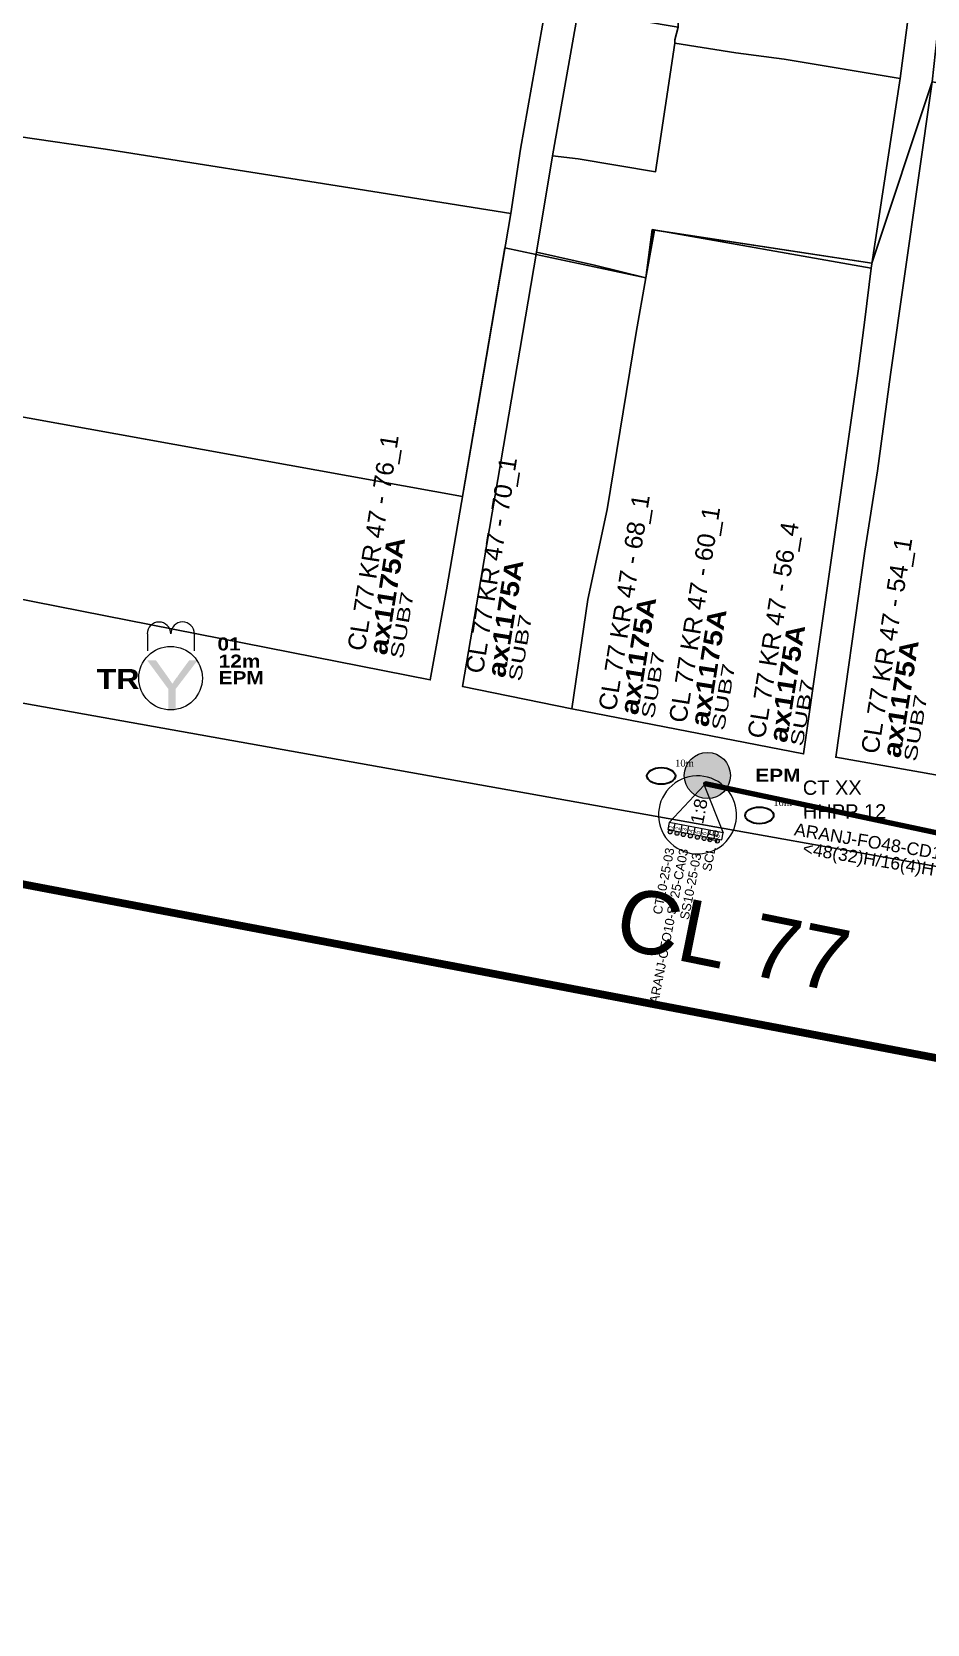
# Model space of a CAD drawing. Header units: inches. Extents: x -75.59 to -67.86, y 4.63 to 13.89.
# Drawn here: x -75.5570538 to -75.5567756, y 6.2703175 to 6.2708125 of the extents above; entities that cross this region are included whole.
import ezdxf
from ezdxf.enums import TextEntityAlignment as Align

# ---------------------------------------------------------------- set-up
doc = ezdxf.new("R2010")
doc.units = ezdxf.units.IN
doc.header["$MEASUREMENT"] = 0
doc.linetypes.add('DASHED', pattern=[0.75, 0.5, -0.25])
for name, color, linetype, lineweight in [('CB 48 H AER', 1, 'DASHED', 0), ('CTO POSTE', 10, 'Continuous', 0), ('POSTE EPM', 1, 'Continuous', 20)]:
    doc.layers.add(name, color=color, linetype=linetype, lineweight=lineweight)
for name, color, linetype in [('COBERTURA CTO', 30, 'Continuous'), ('COBERTURA EMPALME', 2, 'Continuous'), ('MALLA VIAL', 250, 'Continuous'), ('MANZANAS', 250, 'Continuous'), ('MARQUILLA F.O 48', 1, 'Continuous'), ('PLACA ZONA ABIERTA', 9, 'Continuous'), ('PREDIOS', 250, 'Continuous'), ('RESERVA F.O 48', 1, 'Continuous')]:
    doc.layers.add(name, color=color, linetype=linetype)
doc.styles.add('ARIAL', font='arial.ttf')
doc.styles.add('ARIAL_BLACK', font='')
doc.styles.add('BOOK', font='BOOKOS.TTF')
doc.styles.add('Legend', font='calibri.ttf')
doc.styles.get("Standard").update_dxf_attribs({"font": 'arial.ttf'})
doc.styles.add('TXT CTO Y SS', font='arial.ttf', dxfattribs={"height": 0.5})
doc.styles.get('ARIAL_BLACK').set_extended_font_data('Arial Black', bold=True)

# ---------------------------------------------------------------- blocks, each defined once
blk = doc.blocks.new('POSTE EPM')
at = {"layer": 'POSTE EPM'}
h = blk.add_hatch(color=256, dxfattribs=at)
h.dxf.hatch_style = 1
h.paths.add_polyline_path([(-0.717, -0.002, 1), (0.718, -0.002, 1)])
blk.add_circle((0.001, -0.002), 0.717, dxfattribs=at)
at = {"layer": 'POSTE EPM', "color": 251, "true_color": 0x545454, "insert": (1.494, 0.211), "char_height": 0.4045, "attachment_point": 1, "style": 'ARIAL_BLACK'}
blk.add_mtext_dynamic_manual_height_columns('EPM', width=1.33938, gutter_width=1, heights=[0], dxfattribs=at)
at = {"layer": 'POSTE EPM', "color": 251, "true_color": 0x545454, "style": 'ARIAL_BLACK'}
for tag, p in [('NO_POSTE', (1.457, 0.854)), ('ALTURA(m)', (1.496, 0.321))]:
    blk.add_attdef(tag, p, '', height=0.405, dxfattribs=at)
at = {"layer": 'POSTE EPM', "color": 251, "true_color": 0x545454, "flags": 1}
for tag, p in [('VANO', (1.489, -0.753)), ('PRIMARIA', (1.489, -1.185)), ('TRANSFORMADOR', (1.494, -1.577)), ('SECUNDARIA', (1.489, -1.97)), ('FIBRA_OPTICA', (1.489, -2.755)), ('ILUMINARIA', (1.494, -2.363)), ('TELEVISION', (1.489, -3.148)), ('DISTANCIA(m)', (1.489, -3.54)), ('TELEFONIA', (1.489, -3.947)), ('ATRIBUTO1', (1.489, -4.732)), ('DIRECCION', (1.489, -4.34)), ('ATRIBUTO2', (1.489, -5.125)), ('ATRIBUTO3', (1.489, -5.517))]:
    blk.add_attdef(tag, p, '', height=0.328, dxfattribs=at)
blk = doc.blocks.new('POSTE EPM TR')
at = {"layer": 'POSTE EPM'}
blk.add_hatch(color=256, dxfattribs=at).paths.add_polyline_path([(-0.067, -1.007), (-0.067, -0.348), (-0.726, 0.547), (-0.453, 0.547), (-0.117, 0.074), (-0.105, 0.062), (-0.092, 0.037), (-0.08, 0.024), (-0.067, 0), (-0.055, -0.013), (-0.042, -0.038), (-0.03, -0.05), (-0.018, -0.075), (-0.005, -0.087), (0.007, -0.1), (0.02, -0.125), (0.032, -0.137), (0.045, -0.162), (0.057, -0.174), (0.057, -0.187), (0.069, -0.162), (0.082, -0.15), (0.094, -0.137), (0.094, -0.112), (0.107, -0.1), (0.119, -0.087), (0.132, -0.063), (0.144, -0.05), (0.156, -0.025), (0.169, -0.013), (0.181, 0.012), (0.206, 0.024), (0.219, 0.049), (0.231, 0.074), (0.243, 0.087), (0.243, 0.087), (0.579, 0.547), (0.84, 0.547), (0.156, -0.348), (0.156, -1.007)])
at = {"layer": 'POSTE EPM', "lineweight": 0}
blk.add_lwpolyline([(0.741, 1.373, 0.999938), (0.007, 1.373, 0.999938), (-0.726, 1.373)], format="xyb", dxfattribs=at)
for points in [[(-0.714, 1.367), (-0.714, 0.845)], [(0.741, 0.845), (0.741, 1.367)]]:
    blk.add_lwpolyline(points, dxfattribs=at)
blk.add_circle((0.001, -0.007), 0.988, dxfattribs=at)
at = {"layer": 'POSTE EPM', "insert": (-2.297, 0.279), "char_height": 0.625, "attachment_point": 1, "style": 'ARIAL_BLACK'}
blk.add_mtext_dynamic_manual_height_columns('TR', width=1.33938, gutter_width=1, heights=[0], dxfattribs=at)
at = {"layer": 'POSTE EPM', "color": 251, "true_color": 0x545454, "insert": (1.494, 0.211), "char_height": 0.4045, "attachment_point": 1, "style": 'ARIAL_BLACK'}
blk.add_mtext_dynamic_manual_height_columns('EPM', width=1.33938, gutter_width=1, heights=[0], dxfattribs=at)
at = {"layer": 'POSTE EPM', "color": 251, "true_color": 0x545454, "style": 'ARIAL_BLACK'}
for tag, p in [('NO_POSTE', (1.457, 0.854)), ('ALTURA(m)', (1.496, 0.321))]:
    blk.add_attdef(tag, p, '', height=0.405, dxfattribs=at)
at = {"layer": 'POSTE EPM', "color": 251, "true_color": 0x545454, "flags": 1}
for tag, p in [('PRIMARIA', (1.489, -1.185)), ('TRANSFORMADOR', (1.494, -1.577)), ('SECUNDARIA', (1.489, -1.97)), ('FIBRA_OPTICA', (1.489, -2.755)), ('ILUMINARIA', (1.494, -2.363)), ('TELEVISION', (1.489, -3.148)), ('DISTANCIA(m)', (1.489, -3.54)), ('TELEFONIA', (1.509, -3.931)), ('ATRIBUTO1', (1.489, -4.709)), ('DIRECCION', (1.509, -4.323)), ('ATRIBUTO2', (1.489, -5.102)), ('ATRIBUTO3', (1.489, -5.494))]:
    blk.add_attdef(tag, p, '', height=0.328, dxfattribs=at)
blk = doc.blocks.new('PLACAS ZONA ABIERTA')
at = {"style": 'Legend'}
blk.add_text('CL 82 KR 79 - 03_3', height=0.00001, rotation=318.53168, dxfattribs=at).set_placement((-0.373, -0.08))
blk.add_attdef('NOMBRE_PREDIO', (0, 1.268), '', height=1.033, dxfattribs=at)
blk.add_attdef('DIRECCION_HHPP', (0, 0), '', height=1)
at = {"color": 215, "true_color": 0xa953a0, "style": 'ARIAL_BLACK'}
blk.add_attdef('CTO_ASOCIADA', (-0.028, -1.264), '', height=1.033, dxfattribs=at)
at = {"color": 4, "width": 0.560951}
blk.add_attdef('SUBCLUSTER', text='', height=0.723, rotation=359.33187, dxfattribs=at).set_placement((-0.09, -2.181), (3.72, -2.226), align=Align.FIT)
at = {"color": 1, "flags": 1}
for tag, rotation, width, p, p2 in [('ATRIBUTO1', 359.56179, 0.571131, (4.312, -2.2), (7.55, -2.225)), ('ATRIBUTO3', 359.66103, 0.560841, (0.026, -3.108), (3.205, -3.127))]:
    blk.add_attdef(tag, text='', height=0.723, rotation=rotation, dxfattribs=dict(at, width=width)).set_placement(p, p2, align=Align.FIT)
at = {"color": 1, "width": 0.560951, "flags": 1}
blk.add_attdef('ATRIBUTO2', (7.891, -2.25), '', height=0.723, rotation=359.33187, dxfattribs=at)
blk = doc.blocks.new('*U355')
at = {"layer": 'CTO POSTE', "lineweight": 0}
h = blk.add_hatch(color=1, dxfattribs=at)
h.dxf.hatch_style = 1
edge = h.paths.add_edge_path()
edge.add_arc((0, 0.001), 0.0406, -92.0798, 267.9202, ccw=False)
h = blk.add_hatch(color=256, dxfattribs=at)
h.dxf.hatch_style = 1
edge = h.paths.add_edge_path()
edge.add_arc((-0.575, -1.144), 0.0427, -92.0798, 267.9202, ccw=False)
edge = h.paths.add_edge_path()
edge.add_arc((-0.425, -1.15), 0.0427, -92.0798, 267.9202, ccw=False)
edge = h.paths.add_edge_path()
edge.add_arc((-0.286, -1.155), 0.0427, -92.0798, 267.9202, ccw=False)
edge = h.paths.add_edge_path()
edge.add_arc((-0.132, -1.161), 0.0427, -92.0798, 267.9202, ccw=False)
edge = h.paths.add_edge_path()
edge.add_arc((0.021, -1.166), 0.0427, -92.0798, 267.9202, ccw=False)
edge = h.paths.add_edge_path()
edge.add_arc((0.168, -1.171), 0.0427, -92.0798, 267.9202, ccw=False)
edge = h.paths.add_edge_path()
edge.add_arc((0.294, -1.176), 0.0427, -92.0798, 267.9202, ccw=False)
edge = h.paths.add_edge_path()
edge.add_arc((0.458, -1.182), 0.0427, -92.0798, 267.9202, ccw=False)
at = {"layer": 'CTO POSTE', "color": 1, "lineweight": 0}
for p, q in [((-0.004, -0.037), (-0.629, -0.943)), ((-0.004, -0.037), (0.553, -0.986)), ((-0.629, -0.943), (-0.635, -1.1)), ((0.553, -0.986), (-0.629, -0.943)), ((-0.506, -0.948), (-0.512, -1.104)), ((-0.35, -0.953), (-0.356, -1.11)), ((-0.204, -0.959), (-0.209, -1.115)), ((-0.064, -0.964), (-0.07, -1.12)), ((0.085, -0.969), (0.08, -1.125)), ((0.238, -0.975), (0.232, -1.131)), ((0.381, -0.98), (0.375, -1.136)), ((0.547, -1.142), (0.553, -0.986)), ((-0.635, -1.1), (0.547, -1.142)), ((-0.512, -1.104), (-0.635, -1.1))]:
    blk.add_line(p, q, dxfattribs=at)
for centre in [(-0.575, -1.144), (-0.425, -1.15), (-0.286, -1.155), (-0.132, -1.161), (0.022, -1.166), (0.168, -1.171), (0.294, -1.176), (0.458, -1.182)]:
    blk.add_circle(centre, 0.0427, dxfattribs=at)
at = {"layer": 'CTO POSTE', "color": 2, "lineweight": 0, "true_color": 0xf1eb1f, "extrusion": (0, 0, -1)}
blk.add_ellipse((-0.049, -0.689), major_axis=(-0.693, 0.474), ratio=1, start_param=4.159629210123316, end_param=10.4428145173029, dxfattribs=at)
at = {"layer": 'CTO POSTE', "lineweight": 0, "attachment_point": 3, "rotation": 87.9202}
for s, width, heights, insert, char_height in [('1:8', 18.56063, [0], (-0.16, -0.33), 0.2799), ('\\pxsm0.95;1\\P2\\P3\\P4\\P5\\P6\\P7\\P8', 27.14383, [118.292], (-0.616, -0.998), 0.09172)]:
    blk.add_mtext_dynamic_manual_height_columns(s, width=width, gutter_width=10.755, heights=heights, dxfattribs=dict(at, insert=insert, char_height=char_height))
at = {"layer": 'CTO POSTE', "color": 5, "lineweight": 0, "style": 'TXT CTO Y SS'}
blk.add_attdef('SUBCLUSTER', (0.426, -1.858), '', height=0.195, rotation=87.7959, dxfattribs=at)
at = {"layer": 'CTO POSTE', "color": 5, "lineweight": 0, "style": 'TXT CTO Y SS', "flags": 1}
for tag, p in [('ATRIBUTO1', (0.742, -1.905)), ('ATRIBUTO2', (1.008, -1.915)), ('ATRIBUTO3', (1.27, -1.925))]:
    blk.add_attdef(tag, p, '', height=0.195, rotation=87.7959, dxfattribs=at)
at = {"layer": 'CTO POSTE', "lineweight": 0, "style": 'TXT CTO Y SS'}
for tag, p in [('NAMECTO', (-0.482, -2.939)), ('SSNAME', (0.109, -2.961)), ('OSPCTONAME', (-0.26, -4.846))]:
    blk.add_attdef(tag, p, '', height=0.195, rotation=87.7959, dxfattribs=at)
blk = doc.blocks.new('*U535')
at = {"layer": 'RESERVA F.O 48', "linetype": 'ByBlock', "lineweight": 30}
blk.add_ellipse((0, 0), major_axis=(1.16, 0), ratio=0.587309, dxfattribs=at)
at = {"layer": 'RESERVA F.O 48', "lineweight": 0, "style": 'BOOK'}
blk.add_attdef('RESERVA', (1.13, 0.76), '', height=0.573, rotation=0.039, dxfattribs=at)
blk = doc.blocks.new('*U532')
at = {"layer": 'MARQUILLA F.O 48', "style": 'ARIAL', "oblique": 0}
for tag, p in [('IDENTIFICACIONCABLEFIBRA', (0.092, 0.545)), ('CAPACIDADFIBRA', (0.434, -0.492))]:
    blk.add_attdef(tag, text='', height=0.698, dxfattribs=at).set_placement(p, align=Align.MIDDLE)

msp = doc.modelspace()

# ---------------------------------------------------------------- linework, layer by layer
at = {"layer": 'CB 48 H AER', "linetype": 'DASHED', "ltscale": 1e-05, "const_width": 0.00000166}
msp.add_lwpolyline([(-75.55597539, 6.27137476), (-75.55599986, 6.27132394), (-75.55610287, 6.27133855), (-75.55611113, 6.2712833), (-75.55613816, 6.27113279), (-75.55616298, 6.27098394), (-75.55621007, 6.27074815), (-75.55624296, 6.27053355), (-75.55636491, 6.27054813), (-75.5564435, 6.27050601), (-75.5567014, 6.27054838), (-75.5568447, 6.27057879)], dxfattribs=at)
at = {"layer": 'COBERTURA CTO'}
for points in [[(-75.55705615, 6.27138461), (-75.557074, 6.271331), (-75.55718735, 6.27135277), (-75.55729606, 6.27073607), (-75.55692, 6.270668), (-75.55690681, 6.27074533), (-75.556863, 6.270736), (-75.55686072, 6.27075094), (-75.55679276, 6.27074058), (-75.556774, 6.270797), (-75.55671166, 6.2707861), (-75.55670957, 6.27079793), (-75.556568, 6.270773), (-75.556556, 6.270841), (-75.55647417, 6.27084543), (-75.55645644, 6.27094599), (-75.55667186, 6.27098477), (-75.55664048, 6.27117024), (-75.5568262, 6.27119992), (-75.556811, 6.271287), (-75.556883, 6.271299), (-75.556873, 6.271367), (-75.557054, 6.271398)], [(-75.5567459, 6.27054829), (-75.55731172, 6.27064935), (-75.55729606, 6.27073607), (-75.55727027, 6.27073141), (-75.55692, 6.270668), (-75.55690681, 6.27074533), (-75.556863, 6.270736), (-75.55686037, 6.27075089), (-75.55679276, 6.27074058), (-75.556774, 6.270797), (-75.55671166, 6.2707861), (-75.556742, 6.270576)]]:
    msp.add_lwpolyline(points, close=True, dxfattribs=at)
at = {"layer": 'COBERTURA EMPALME', "color": 5, "lineweight": 211, "const_width": 0.0000024}
msp.add_lwpolyline([(-75.55711143, 6.27247244), (-75.55656589, 6.27238908), (-75.5558781, 6.27227982), (-75.55590792, 6.27209798), (-75.555739, 6.272073), (-75.555755, 6.272002), (-75.55562191, 6.27198113), (-75.555646, 6.271833), (-75.555678, 6.271838), (-75.55568904, 6.27176474), (-75.55587248, 6.27179612), (-75.555933, 6.271433), (-75.555946, 6.2713), (-75.555959, 6.271228), (-75.55576508, 6.27119401), (-75.55582701, 6.27084595), (-75.555894, 6.270858), (-75.555906, 6.270791), (-75.555975, 6.270803), (-75.55603909, 6.27044142), (-75.55604158, 6.27041947), (-75.55605357, 6.27035662), (-75.55734351, 6.27060209)], dxfattribs=at)
at = {"layer": 'MANZANAS'}
for points in [[(-75.556778, 6.270844, 0), (-75.556784, 6.270798, 0), (-75.556793, 6.270739, 0), (-75.556795, 6.270723, 0), (-75.556797, 6.270707, 0), (-75.556814, 6.270588, 0), (-75.556886, 6.270602, 0), (-75.55692, 6.270609, 0), (-75.556915, 6.270638, 0), (-75.556897, 6.270744, 0), (-75.556892, 6.270774, 0), (-75.556884, 6.270819, 0)], [(-75.556894, 6.270821, 0), (-75.556902, 6.270776, 0), (-75.556905, 6.270756, 0), (-75.556915, 6.270697, 0), (-75.556925, 6.270639, 0), (-75.55693, 6.270611, 0), (-75.557082, 6.270641, 0)], [(-75.556457, 6.270524, 0), (-75.556507, 6.270533, 0), (-75.556514, 6.270534, 0), (-75.55654, 6.270539, 0), (-75.556546, 6.27054, 0), (-75.556557, 6.270542, 0), (-75.556596, 6.270549, 0), (-75.556603, 6.270551, 0), (-75.55665, 6.270559, 0), (-75.556708, 6.27057, 0), (-75.556742, 6.270576, 0), (-75.556804, 6.270587, 0), (-75.556795, 6.270651, 0), (-75.556791, 6.270676, 0), (-75.556787, 6.270706, 0), (-75.556774, 6.270797, 0), (-75.556772, 6.270816, 0)]]:
    msp.add_polyline3d(points, dxfattribs=at)
at = {"layer": 'PREDIOS'}
for points in [[(-75.556902, 6.270776, 0), (-75.556905, 6.270756, 0), (-75.556955, 6.270764, 0), (-75.557031, 6.270776, 0), (-75.557058, 6.27078, 0), (-75.557098, 6.270786, 0), (-75.557147, 6.270793, 0), (-75.557178, 6.270798, 0), (-75.557184, 6.270799, 0), (-75.557254, 6.27081, 0), (-75.557257, 6.270811, 0), (-75.557234, 6.270947, 0), (-75.557173, 6.270937, 0), (-75.557155, 6.270934, 0), (-75.556941, 6.2709, 0), (-75.556927, 6.270897, 0), (-75.556883, 6.27089, 0), (-75.556894, 6.270821, 0), (-75.556902, 6.270776, 0)], [(-75.556778, 6.270844, 0), (-75.556784, 6.270798, 0), (-75.55682, 6.270804, 0), (-75.556835, 6.270806, 0), (-75.556854, 6.270809, 0), (-75.556854, 6.27081, 0), (-75.556853, 6.270814, 0), (-75.556853, 6.270816, 0), (-75.556846, 6.270855, 0), (-75.556778, 6.270845, 0), (-75.556778, 6.270844, 0)], [(-75.556854, 6.270809, 0), (-75.55686, 6.270769, 0), (-75.556884, 6.270773, 0), (-75.556892, 6.270774, 0), (-75.556884, 6.270819, 0), (-75.556877, 6.270818, 0), (-75.556853, 6.270814, 0), (-75.556854, 6.27081, 0), (-75.556854, 6.270809, 0)], [(-75.556925, 6.270639, 0), (-75.55693, 6.270611, 0), (-75.557082, 6.270641, 0), (-75.557113, 6.270647, 0), (-75.557269, 6.270677, 0), (-75.557279, 6.270679, 0), (-75.557257, 6.270811, 0), (-75.557254, 6.27081, 0), (-75.557184, 6.270799, 0), (-75.557178, 6.270798, 0), (-75.557147, 6.270793, 0), (-75.557098, 6.270786, 0), (-75.557058, 6.27078, 0), (-75.557031, 6.270776, 0), (-75.556955, 6.270764, 0), (-75.556905, 6.270756, 0), (-75.556915, 6.270697, 0), (-75.556925, 6.270639, 0)], [(-75.556863, 6.270736, 0), (-75.556871, 6.270738, 0), (-75.556879, 6.27074, 0), (-75.556897, 6.270744, 0), (-75.556892, 6.270774, 0), (-75.556884, 6.270773, 0), (-75.55686, 6.270769, 0), (-75.556854, 6.270809, 0), (-75.556835, 6.270806, 0), (-75.55682, 6.270804, 0), (-75.556784, 6.270798, 0), (-75.556793, 6.270739, 0), (-75.556861, 6.270751, 0), (-75.556863, 6.270736, 0)], [(-75.556733, 6.27064, 0), (-75.556742, 6.270576, 0), (-75.556804, 6.270587, 0), (-75.556795, 6.270651, 0), (-75.556791, 6.270676, 0), (-75.556787, 6.270706, 0), (-75.556774, 6.270797, 0), (-75.556763, 6.270795, 0), (-75.556738, 6.27079, 0), (-75.556711, 6.270786, 0), (-75.556715, 6.270763, 0), (-75.556721, 6.270719, 0), (-75.556728, 6.270672, 0), (-75.556729, 6.270665, 0), (-75.556732, 6.270644, 0), (-75.556733, 6.27064, 0)], [(-75.556797, 6.270707, 0), (-75.556814, 6.270588, 0), (-75.556886, 6.270602, 0), (-75.556881, 6.270636, 0), (-75.556875, 6.270664, 0), (-75.556866, 6.270719, 0), (-75.556863, 6.270736, 0), (-75.556861, 6.270751, 0), (-75.556793, 6.270739, 0), (-75.556795, 6.270723, 0), (-75.556797, 6.270707, 0)], [(-75.556881, 6.270636, 0), (-75.556886, 6.270602, 0), (-75.55692, 6.270609, 0), (-75.556915, 6.270638, 0), (-75.556897, 6.270744, 0), (-75.556879, 6.27074, 0), (-75.556871, 6.270738, 0), (-75.556863, 6.270736, 0), (-75.556866, 6.270719, 0), (-75.556875, 6.270664, 0), (-75.556881, 6.270636, 0)]]:
    msp.add_polyline3d(points, close=True, dxfattribs=at)

# ---------------------------------------------------------------- block references
at = {"layer": 'CTO POSTE', "xscale": 1.444706489873691e-05, "yscale": 1.444706489873691e-05, "zscale": 1.444706489873691e-05, "rotation": 351.1430393450123}
msp.add_blockref('*U355', (-75.5568447, 6.27057879), dxfattribs=at).add_auto_attribs({'OSPCTONAME': 'ARANJ-CTO10-SP25-CA03', 'NAMECTO': 'CT10-25-03', 'SSNAME': 'SS10-25-03', 'SUBCLUSTER': 'SCL 15'})
at = {"layer": 'MARQUILLA F.O 48', "ltscale": 1e-05, "xscale": 5.620018180611497e-06, "yscale": 5.620018180611497e-06, "zscale": 5.620018180611497e-06, "rotation": 350.5874137029337}
msp.add_blockref('*U532', (-75.55677336, 6.27055435), dxfattribs=at).add_auto_attribs({'IDENTIFICACIONCABLEFIBRA': 'ARANJ-FO48-CD1-SP25-CA03-0-T8', 'CAPACIDADFIBRA': '<48(32)H/16(4)H 23.0m GD-25-03>'})
at = {"layer": 'PLACA ZONA ABIERTA'}
ref = msp.add_blockref('PLACAS ZONA ABIERTA', (-75.55695039, 6.27061976), dxfattribs=dict(at, xscale=5.5e-06, yscale=5.5e-06, zscale=5.5e-06, rotation=81))
ref.add_attrib('DIRECCION_HHPP', 'CL 77 KR 47 - 76_1', (-75.55695039, 6.27061976), dxfattribs={"layer": '0', "height": 0.0000055, "rotation": 81})
ref.add_attrib('CTO_ASOCIADA', 'ax1175A', (-75.55694355, 6.27061852), dxfattribs={"layer": '0', "color": 215, "true_color": 0xa953a0, "height": 0.000005682, "rotation": 81, "style": 'ARIAL_BLACK'})
ref.add_attrib('SUBCLUSTER', 'SUB7', dxfattribs={"layer": '0', "color": 4, "height": 0.000003977, "rotation": 80.3319, "width": 1.443794}).set_placement((-75.55693862, 6.27061739), (-75.5569351, 6.27063805), align=Align.FIT)
ref = msp.add_blockref('PLACAS ZONA ABIERTA', (-75.55691363, 6.27061274), dxfattribs=dict(at, xscale=5.5e-06, yscale=5.5e-06, zscale=5.5e-06, rotation=81))
ref.add_attrib('DIRECCION_HHPP', 'CL 77 KR 47 - 70_1', (-75.55691363, 6.27061274), dxfattribs={"layer": '0', "height": 0.0000055, "rotation": 81})
ref.add_attrib('CTO_ASOCIADA', 'ax1175A', (-75.55690679, 6.2706115), dxfattribs={"layer": '0', "color": 215, "true_color": 0xa953a0, "height": 0.000005682, "rotation": 81, "style": 'ARIAL_BLACK'})
ref.add_attrib('SUBCLUSTER', 'SUB7', dxfattribs={"layer": '0', "color": 4, "height": 0.000003977, "rotation": 80.3319, "width": 1.443794}).set_placement((-75.55690186, 6.27061038), (-75.55689834, 6.27063104), align=Align.FIT)
ref = msp.add_blockref('PLACAS ZONA ABIERTA', (-75.55687236, 6.27060115), dxfattribs=dict(at, xscale=5.5e-06, yscale=5.5e-06, zscale=5.5e-06, rotation=81))
ref.add_attrib('DIRECCION_HHPP', 'CL 77 KR 47 - 68_1', (-75.55687236, 6.27060115), dxfattribs={"layer": '0', "height": 0.0000055, "rotation": 81})
ref.add_attrib('CTO_ASOCIADA', 'ax1175A', (-75.55686552, 6.27059991), dxfattribs={"layer": '0', "color": 215, "true_color": 0xa953a0, "height": 0.000005682, "rotation": 81, "style": 'ARIAL_BLACK'})
ref.add_attrib('SUBCLUSTER', 'SUB7', dxfattribs={"layer": '0', "color": 4, "height": 0.000003977, "rotation": 80.3319, "width": 1.443794}).set_placement((-75.55686058, 6.27059878), (-75.55685706, 6.27061944), align=Align.FIT)
ref = msp.add_blockref('PLACAS ZONA ABIERTA', (-75.55685049, 6.27059743), dxfattribs=dict(at, xscale=5.5e-06, yscale=5.5e-06, zscale=5.5e-06, rotation=81))
ref.add_attrib('DIRECCION_HHPP', 'CL 77 KR 47 - 60_1', (-75.55685049, 6.27059743), dxfattribs={"layer": '0', "height": 0.0000055, "rotation": 81})
ref.add_attrib('CTO_ASOCIADA', 'ax1175A', (-75.55684365, 6.27059619), dxfattribs={"layer": '0', "color": 215, "true_color": 0xa953a0, "height": 0.000005682, "rotation": 81, "style": 'ARIAL_BLACK'})
ref.add_attrib('SUBCLUSTER', 'SUB7', dxfattribs={"layer": '0', "color": 4, "height": 0.000003977, "rotation": 80.3319, "width": 1.443794}).set_placement((-75.55683872, 6.27059506), (-75.5568352, 6.27061572), align=Align.FIT)
ref = msp.add_blockref('PLACAS ZONA ABIERTA', (-75.55682606, 6.27059254), dxfattribs=dict(at, xscale=5.5e-06, yscale=5.5e-06, zscale=5.5e-06, rotation=81))
ref.add_attrib('DIRECCION_HHPP', 'CL 77 KR 47 - 56_4', (-75.55682606, 6.27059254), dxfattribs={"layer": '0', "height": 0.0000055, "rotation": 81})
ref.add_attrib('CTO_ASOCIADA', 'ax1175A', (-75.55681922, 6.2705913), dxfattribs={"layer": '0', "color": 215, "true_color": 0xa953a0, "height": 0.000005682, "rotation": 81, "style": 'ARIAL_BLACK'})
ref.add_attrib('SUBCLUSTER', 'SUB7', dxfattribs={"layer": '0', "color": 4, "height": 0.000003977, "rotation": 80.3319, "width": 1.443794}).set_placement((-75.55681429, 6.27059018), (-75.55681077, 6.27061084), align=Align.FIT)
ref = msp.add_blockref('PLACAS ZONA ABIERTA', (-75.55679077, 6.2705878), dxfattribs=dict(at, xscale=5.5e-06, yscale=5.5e-06, zscale=5.5e-06, rotation=81))
ref.add_attrib('DIRECCION_HHPP', 'CL 77 KR 47 - 54_1', (-75.55679077, 6.2705878), dxfattribs={"layer": '0', "height": 0.0000055, "rotation": 81})
ref.add_attrib('CTO_ASOCIADA', 'ax1175A', (-75.55678393, 6.27058656), dxfattribs={"layer": '0', "color": 215, "true_color": 0xa953a0, "height": 0.000005682, "rotation": 81, "style": 'ARIAL_BLACK'})
ref.add_attrib('SUBCLUSTER', 'SUB7', dxfattribs={"layer": '0', "color": 4, "height": 0.000003977, "rotation": 80.3319, "width": 1.443794}).set_placement((-75.556779, 6.27058544), (-75.55677548, 6.27060609), align=Align.FIT)
at = {"layer": 'POSTE EPM', "xscale": 1.000000000295132e-05, "yscale": 1.000000000295132e-05, "zscale": 1.000000000295132e-05}
msp.add_blockref('POSTE EPM TR', (-75.55701073, 6.27061163), dxfattribs=at).add_auto_attribs({'NO_POSTE': '01', 'ALTURA(m)': '12m'})
msp.add_blockref('POSTE EPM', (-75.5568439, 6.27058131), dxfattribs=at)
at = {"layer": 'RESERVA F.O 48', "xscale": 3.81e-06, "yscale": 3.81e-06, "zscale": 3.81e-06}
for p in [(-75.55685824, 6.27058117), (-75.55682771, 6.27056891)]:
    msp.add_blockref('*U535', p, dxfattribs=at).add_auto_attribs({'RESERVA': '10m'})

# ---------------------------------------------------------------- texts
at = {"layer": 'COBERTURA CTO', "insert": (-75.55681423, 6.27057974), "char_height": 0.0000044482, "attachment_point": 1, "rotation": 0.0928}
msp.add_mtext_dynamic_manual_height_columns('\\pxt1;CT XX\\P\\ptz;HHPP 12', width=0.0000426302, gutter_width=0.00002224, heights=[0.00003005], dxfattribs=at)
at = {"layer": 'MALLA VIAL'}
msp.add_text('CL 77', height=0.000019522, rotation=348.6, dxfattribs=at).set_placement((-75.5568735, 6.270528))

doc.saveas('drawing.dxf')
